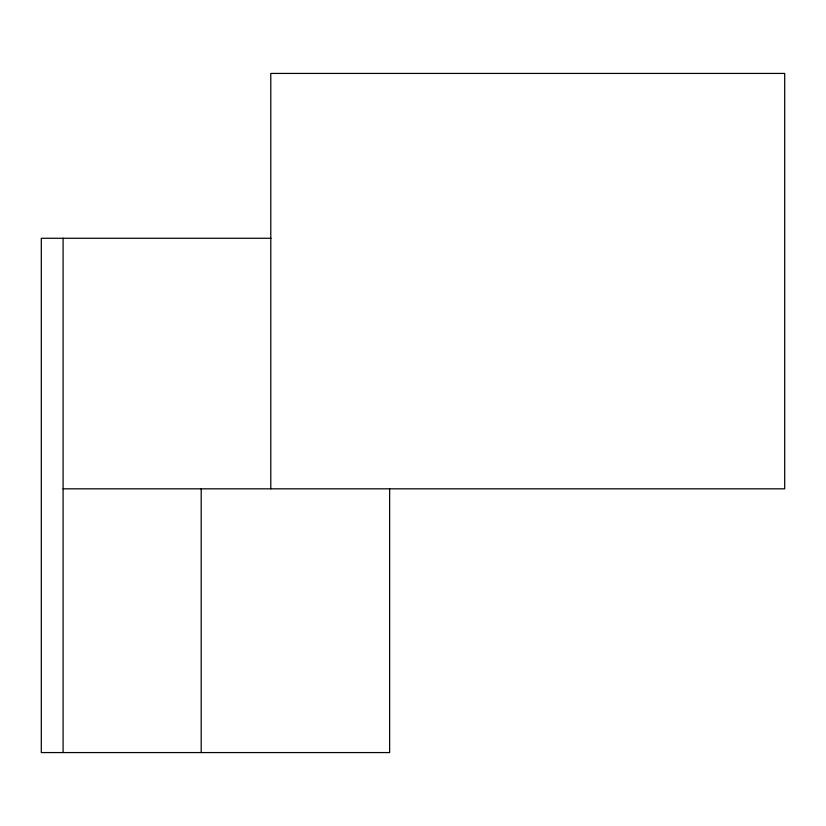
<?xml version="1.0" encoding="UTF-8"?>
<svg xmlns="http://www.w3.org/2000/svg" width="826" height="826" viewBox="0 0 826 826"><rect width="100%" height="100%" fill="white"/><g stroke="black" fill="none" stroke-linecap="round" stroke-linejoin="round"><path stroke-width="1.24" d="M271.021 238.27L41.3 238.27L41.3 752.569L389.635 752.569L389.635 488.827M63.086 488.827L784.7 488.827L784.7 73.431L270.783 73.431L270.783 488.827M201.193 488.827L201.193 752.569M63.086 238.27L63.086 752.569"/></g></svg>
